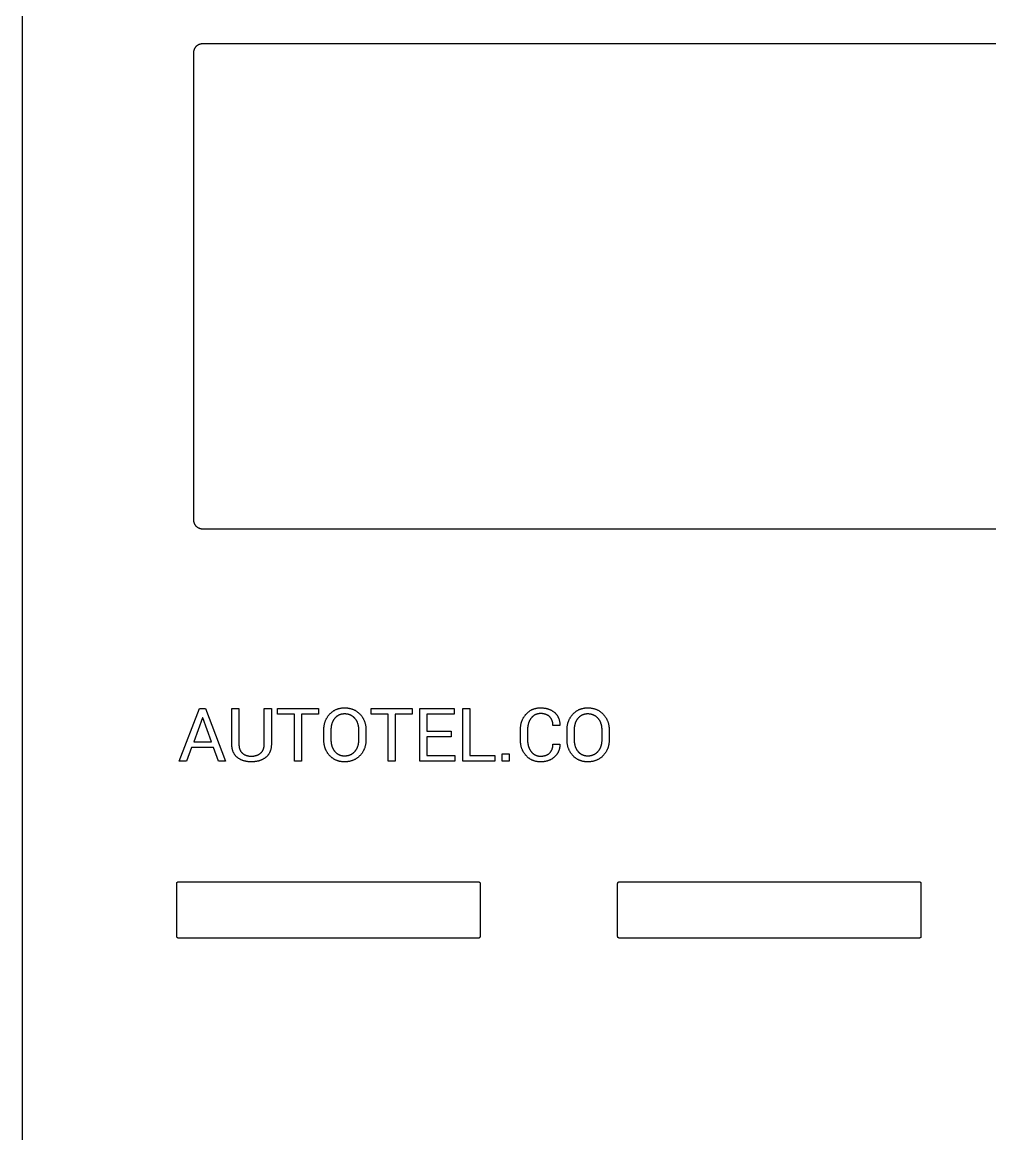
# Model space of a CAD drawing. Header units: millimetres. Extents: x -5 to 338, y -158 to 221.
# Drawn here: x -4.9 to 50, y 99.8 to 162.8 of the extents above; entities that cross this region are included whole.
import ezdxf

# ---------------------------------------------------------------- set-up
doc = ezdxf.new("R2010")
doc.units = ezdxf.units.MM
doc.header["$MEASUREMENT"] = 0
doc.layers.add('engrave', color=18, linetype='Continuous', true_color=0x000000)
doc.layers.add('plot', color=12, linetype='Continuous', true_color=0xb80000)

msp = doc.modelspace()

# ---------------------------------------------------------------- linework, layer by layer
at = {"layer": 'engrave'}
for points in [[(4.041, 120.941), (5.192, 123.92)], [(5.192, 123.92), (5.537, 123.92)], [(5.537, 123.92), (6.67, 120.941)], [(7.02, 121.901), (7.02, 123.92)], [(7.02, 123.92), (7.423, 123.92)], [(7.423, 123.92), (7.423, 121.907)], [(8.86, 121.907), (8.86, 123.92)], [(8.86, 123.92), (9.263, 123.92)], [(9.263, 123.92), (9.263, 121.901)], [(9.616, 123.596), (9.616, 123.92)], [(9.616, 123.92), (11.931, 123.92)], [(10.571, 123.596), (9.616, 123.596)], [(10.571, 120.941), (10.571, 123.596)], [(11.931, 123.596), (10.974, 123.596)], [(10.974, 123.596), (10.974, 120.941)], [(11.931, 123.92), (11.931, 123.596)], [(12.238, 122.694), (12.239, 122.728), (12.239, 122.762), (12.241, 122.795), (12.243, 122.828), (12.246, 122.86), (12.25, 122.892), (12.254, 122.924), (12.259, 122.955), (12.264, 122.986), (12.27, 123.017), (12.277, 123.047), (12.284, 123.077), (12.292, 123.106), (12.301, 123.136), (12.31, 123.165), (12.32, 123.193), (12.33, 123.221), (12.341, 123.249), (12.353, 123.276), (12.366, 123.303), (12.379, 123.33), (12.392, 123.357), (12.407, 123.383), (12.422, 123.408), (12.437, 123.433), (12.453, 123.458), (12.47, 123.483), (12.488, 123.507), (12.506, 123.531), (12.525, 123.555), (12.544, 123.578), (12.564, 123.601)], [(12.564, 123.601), (12.585, 123.623), (12.606, 123.644), (12.627, 123.665), (12.649, 123.686), (12.671, 123.705), (12.693, 123.724), (12.716, 123.742), (12.74, 123.759), (12.763, 123.776), (12.787, 123.792), (12.812, 123.807), (12.836, 123.821), (12.861, 123.835), (12.887, 123.848), (12.913, 123.861), (12.939, 123.872), (12.966, 123.883), (12.993, 123.893), (13.02, 123.903), (13.048, 123.912), (13.076, 123.92), (13.105, 123.927), (13.134, 123.934), (13.163, 123.94), (13.193, 123.945), (13.223, 123.95), (13.254, 123.954), (13.284, 123.957), (13.316, 123.96), (13.347, 123.961), (13.379, 123.962), (13.412, 123.963)], [(13.412, 123.617), (13.39, 123.617), (13.368, 123.616), (13.347, 123.615), (13.326, 123.613), (13.305, 123.611), (13.285, 123.608), (13.265, 123.605), (13.245, 123.601), (13.225, 123.597), (13.206, 123.592), (13.187, 123.587), (13.168, 123.581), (13.149, 123.575), (13.131, 123.568), (13.113, 123.561), (13.096, 123.553), (13.078, 123.544), (13.061, 123.536), (13.044, 123.526), (13.028, 123.516), (13.011, 123.506), (12.995, 123.495), (12.98, 123.484), (12.964, 123.472), (12.949, 123.46), (12.934, 123.447), (12.919, 123.433), (12.905, 123.419), (12.891, 123.405), (12.877, 123.39), (12.864, 123.375), (12.85, 123.359)], [(13.412, 123.963), (13.445, 123.962), (13.478, 123.961), (13.511, 123.96), (13.544, 123.957), (13.575, 123.954), (13.607, 123.95), (13.638, 123.946), (13.669, 123.94), (13.699, 123.934), (13.729, 123.928), (13.759, 123.92), (13.788, 123.912), (13.817, 123.903), (13.845, 123.894), (13.873, 123.883), (13.901, 123.873), (13.928, 123.861), (13.955, 123.849), (13.982, 123.835), (14.008, 123.822), (14.033, 123.807), (14.059, 123.792), (14.083, 123.776), (14.108, 123.76), (14.132, 123.742), (14.156, 123.724), (14.179, 123.706), (14.202, 123.686), (14.225, 123.666), (14.247, 123.645), (14.268, 123.624), (14.29, 123.602)], [(14.005, 123.359), (13.991, 123.375), (13.976, 123.39), (13.962, 123.405), (13.947, 123.419), (13.932, 123.433), (13.916, 123.447), (13.901, 123.46), (13.885, 123.472), (13.868, 123.484), (13.852, 123.495), (13.835, 123.506), (13.818, 123.516), (13.8, 123.526), (13.782, 123.536), (13.764, 123.544), (13.746, 123.553), (13.727, 123.561), (13.708, 123.568), (13.689, 123.575), (13.669, 123.581), (13.65, 123.587), (13.629, 123.592), (13.609, 123.597), (13.588, 123.601), (13.567, 123.605), (13.546, 123.608), (13.524, 123.611), (13.502, 123.613), (13.48, 123.615), (13.458, 123.616), (13.435, 123.617), (13.412, 123.617)], [(14.29, 123.602), (14.311, 123.579), (14.331, 123.556), (14.35, 123.532), (14.369, 123.508), (14.387, 123.484), (14.405, 123.46), (14.422, 123.435), (14.438, 123.41), (14.453, 123.384), (14.468, 123.358), (14.482, 123.332), (14.496, 123.305), (14.509, 123.278), (14.521, 123.25), (14.533, 123.222), (14.544, 123.194), (14.554, 123.166), (14.563, 123.137), (14.572, 123.108), (14.581, 123.078), (14.588, 123.048), (14.595, 123.018), (14.601, 122.987), (14.607, 122.956), (14.612, 122.925), (14.616, 122.893), (14.62, 122.861), (14.623, 122.828), (14.625, 122.795), (14.627, 122.762), (14.628, 122.728), (14.628, 122.694)], [(14.926, 123.596), (14.926, 123.92)], [(14.926, 123.92), (17.24, 123.92)], [(15.88, 123.596), (14.926, 123.596)], [(15.88, 120.941), (15.88, 123.596)], [(17.24, 123.596), (16.283, 123.596)], [(16.283, 123.596), (16.283, 120.941)], [(17.24, 123.92), (17.24, 123.596)], [(17.684, 120.941), (17.684, 123.92)], [(17.684, 123.92), (19.637, 123.92)], [(19.637, 123.596), (18.087, 123.596)], [(18.087, 123.596), (18.087, 122.646)], [(19.637, 123.92), (19.637, 123.596)], [(20.123, 120.941), (20.123, 123.92)], [(20.123, 123.92), (20.526, 123.92)], [(20.526, 123.92), (20.526, 121.265)], [(23.385, 122.694), (23.385, 122.729), (23.386, 122.763), (23.388, 122.796), (23.39, 122.829), (23.393, 122.862), (23.396, 122.894), (23.4, 122.926), (23.405, 122.958), (23.41, 122.989), (23.416, 123.02), (23.423, 123.05), (23.43, 123.08), (23.437, 123.11), (23.446, 123.139), (23.455, 123.168), (23.465, 123.197), (23.475, 123.225), (23.486, 123.253), (23.497, 123.281), (23.509, 123.308), (23.522, 123.334), (23.535, 123.361), (23.549, 123.387), (23.564, 123.412), (23.579, 123.438), (23.595, 123.462), (23.611, 123.487), (23.628, 123.511), (23.646, 123.535), (23.665, 123.558), (23.683, 123.581), (23.703, 123.604)], [(23.703, 123.604), (23.723, 123.626), (23.743, 123.647), (23.764, 123.668), (23.785, 123.688), (23.807, 123.707), (23.829, 123.726), (23.851, 123.744), (23.874, 123.761), (23.897, 123.777), (23.92, 123.793), (23.944, 123.808), (23.968, 123.823), (23.992, 123.836), (24.017, 123.849), (24.042, 123.862), (24.068, 123.873), (24.094, 123.884), (24.12, 123.894), (24.147, 123.904), (24.174, 123.912), (24.201, 123.92), (24.229, 123.928), (24.257, 123.934), (24.285, 123.94), (24.314, 123.946), (24.343, 123.95), (24.373, 123.954), (24.403, 123.957), (24.433, 123.96), (24.463, 123.961), (24.494, 123.962), (24.526, 123.963)], [(24.526, 123.639), (24.505, 123.639), (24.484, 123.638), (24.464, 123.637), (24.444, 123.635), (24.424, 123.632), (24.404, 123.63), (24.385, 123.626), (24.366, 123.622), (24.347, 123.618), (24.328, 123.613), (24.31, 123.607), (24.292, 123.601), (24.274, 123.594), (24.257, 123.587), (24.24, 123.58), (24.223, 123.571), (24.206, 123.563), (24.19, 123.554), (24.174, 123.544), (24.158, 123.533), (24.142, 123.523), (24.127, 123.511), (24.112, 123.499), (24.097, 123.487), (24.082, 123.474), (24.068, 123.461), (24.054, 123.447), (24.041, 123.432), (24.027, 123.417), (24.014, 123.401), (24.001, 123.385), (23.988, 123.369)], [(24.526, 123.963), (24.588, 123.962), (24.619, 123.96), (24.649, 123.959), (24.679, 123.956), (24.708, 123.953), (24.737, 123.95), (24.766, 123.946), (24.794, 123.941), (24.821, 123.936), (24.849, 123.931), (24.876, 123.925), (24.902, 123.918), (24.928, 123.911), (24.954, 123.903), (24.979, 123.895), (25.004, 123.886), (25.029, 123.877), (25.053, 123.867), (25.077, 123.856), (25.1, 123.846), (25.123, 123.834), (25.145, 123.822), (25.167, 123.81), (25.189, 123.797), (25.21, 123.783), (25.231, 123.769), (25.252, 123.754), (25.272, 123.739), (25.291, 123.723), (25.311, 123.707), (25.329, 123.691)], [(25.045, 123.457), (25.034, 123.468), (25.022, 123.479), (25.01, 123.49), (24.997, 123.5), (24.984, 123.51), (24.971, 123.519), (24.958, 123.528), (24.944, 123.537), (24.93, 123.545), (24.916, 123.553), (24.901, 123.561), (24.886, 123.568), (24.871, 123.575), (24.855, 123.582), (24.84, 123.588), (24.824, 123.594), (24.807, 123.599), (24.79, 123.604), (24.773, 123.609), (24.756, 123.613), (24.739, 123.618), (24.721, 123.621), (24.703, 123.625), (24.684, 123.628), (24.665, 123.63), (24.646, 123.633), (24.627, 123.635), (24.607, 123.636), (24.587, 123.637), (24.567, 123.638), (24.526, 123.639)], [(25.329, 123.691), (25.348, 123.673), (25.366, 123.656), (25.383, 123.638), (25.399, 123.62), (25.415, 123.601), (25.431, 123.582), (25.445, 123.563), (25.46, 123.544), (25.473, 123.524), (25.486, 123.504), (25.498, 123.483), (25.51, 123.462), (25.521, 123.441), (25.532, 123.419), (25.542, 123.398), (25.551, 123.375), (25.56, 123.353), (25.568, 123.33), (25.576, 123.307), (25.583, 123.283), (25.589, 123.259), (25.595, 123.235), (25.6, 123.21), (25.605, 123.186), (25.609, 123.16), (25.612, 123.135), (25.615, 123.109), (25.617, 123.083), (25.619, 123.056), (25.62, 123.029), (25.62, 123.002), (25.62, 122.974)], [(26.03, 122.694), (26.03, 122.728), (26.031, 122.762), (26.032, 122.795), (26.035, 122.828), (26.038, 122.86), (26.041, 122.892), (26.045, 122.924), (26.05, 122.955), (26.055, 122.986), (26.061, 123.017), (26.068, 123.047), (26.075, 123.077), (26.083, 123.106), (26.092, 123.136), (26.101, 123.165), (26.111, 123.193), (26.122, 123.221), (26.133, 123.249), (26.145, 123.276), (26.157, 123.303), (26.17, 123.33), (26.184, 123.357), (26.198, 123.383), (26.213, 123.408), (26.229, 123.433), (26.245, 123.458), (26.262, 123.483), (26.279, 123.507), (26.297, 123.531), (26.316, 123.555), (26.336, 123.578), (26.356, 123.601)], [(26.356, 123.601), (26.376, 123.623), (26.397, 123.644), (26.419, 123.665), (26.44, 123.686), (26.462, 123.705), (26.485, 123.724), (26.508, 123.742), (26.531, 123.759), (26.555, 123.776), (26.579, 123.792), (26.603, 123.807), (26.628, 123.821), (26.653, 123.835), (26.678, 123.848), (26.704, 123.861), (26.731, 123.872), (26.757, 123.883), (26.784, 123.893), (26.812, 123.903), (26.84, 123.912), (26.868, 123.92), (26.896, 123.927), (26.925, 123.934), (26.955, 123.94), (26.984, 123.945), (27.014, 123.95), (27.045, 123.954), (27.076, 123.957), (27.107, 123.96), (27.139, 123.961), (27.171, 123.962), (27.203, 123.963)], [(27.203, 123.617), (27.181, 123.617), (27.16, 123.616), (27.138, 123.615), (27.117, 123.613), (27.097, 123.611), (27.076, 123.608), (27.056, 123.605), (27.036, 123.601), (27.017, 123.597), (26.997, 123.592), (26.978, 123.587), (26.959, 123.581), (26.941, 123.575), (26.923, 123.568), (26.905, 123.561), (26.887, 123.553), (26.87, 123.544), (26.852, 123.536), (26.836, 123.526), (26.819, 123.516), (26.803, 123.506), (26.787, 123.495), (26.771, 123.484), (26.755, 123.472), (26.74, 123.46), (26.725, 123.447), (26.711, 123.433), (26.696, 123.419), (26.682, 123.405), (26.669, 123.39), (26.655, 123.375), (26.642, 123.359)], [(27.203, 123.963), (27.237, 123.962), (27.27, 123.961), (27.303, 123.96), (27.335, 123.957), (27.367, 123.954), (27.398, 123.95), (27.43, 123.946), (27.46, 123.94), (27.491, 123.934), (27.521, 123.928), (27.55, 123.92), (27.58, 123.912), (27.608, 123.903), (27.637, 123.894), (27.665, 123.883), (27.692, 123.873), (27.72, 123.861), (27.746, 123.849), (27.773, 123.835), (27.799, 123.822), (27.825, 123.807), (27.85, 123.792), (27.875, 123.776), (27.899, 123.76), (27.923, 123.742), (27.947, 123.724), (27.97, 123.706), (27.993, 123.686), (28.016, 123.666), (28.038, 123.645), (28.06, 123.624), (28.081, 123.602)], [(27.796, 123.359), (27.782, 123.375), (27.768, 123.39), (27.753, 123.405), (27.738, 123.419), (27.723, 123.433), (27.708, 123.447), (27.692, 123.46), (27.676, 123.472), (27.66, 123.484), (27.643, 123.495), (27.626, 123.506), (27.609, 123.516), (27.592, 123.526), (27.574, 123.536), (27.556, 123.544), (27.537, 123.553), (27.519, 123.561), (27.5, 123.568), (27.48, 123.575), (27.461, 123.581), (27.441, 123.587), (27.421, 123.592), (27.4, 123.597), (27.38, 123.601), (27.359, 123.605), (27.337, 123.608), (27.316, 123.611), (27.294, 123.613), (27.272, 123.615), (27.249, 123.616), (27.226, 123.617), (27.203, 123.617)], [(28.081, 123.602), (28.102, 123.579), (28.122, 123.556), (28.142, 123.532), (28.16, 123.508), (28.179, 123.484), (28.196, 123.46), (28.213, 123.435), (28.229, 123.41), (28.245, 123.384), (28.26, 123.358), (28.274, 123.332), (28.287, 123.305), (28.3, 123.278), (28.312, 123.25), (28.324, 123.222), (28.335, 123.194), (28.345, 123.166), (28.355, 123.137), (28.364, 123.108), (28.372, 123.078), (28.38, 123.048), (28.386, 123.018), (28.393, 122.987), (28.398, 122.956), (28.403, 122.925), (28.408, 122.893), (28.411, 122.861), (28.414, 122.828), (28.417, 122.795), (28.418, 122.762), (28.419, 122.728), (28.42, 122.694)], [(5.358, 123.402), (4.859, 122.042)], [(5.37, 123.402), (5.358, 123.402)], [(5.86, 122.042), (5.37, 123.402)], [(12.85, 123.359), (12.838, 123.343), (12.825, 123.326), (12.813, 123.309), (12.801, 123.292), (12.79, 123.274), (12.779, 123.257), (12.769, 123.239), (12.759, 123.22), (12.749, 123.202), (12.74, 123.183), (12.731, 123.164), (12.723, 123.144), (12.715, 123.125), (12.707, 123.105), (12.7, 123.084), (12.693, 123.064), (12.687, 123.043), (12.681, 123.022), (12.675, 123), (12.67, 122.979), (12.666, 122.957), (12.661, 122.934), (12.657, 122.912), (12.654, 122.889), (12.651, 122.866), (12.648, 122.843), (12.646, 122.819), (12.644, 122.795), (12.642, 122.746), (12.641, 122.696)], [(14.225, 122.696), (14.225, 122.721), (14.225, 122.746), (14.224, 122.771), (14.222, 122.795), (14.22, 122.819), (14.218, 122.843), (14.215, 122.866), (14.212, 122.889), (14.208, 122.912), (14.204, 122.934), (14.199, 122.957), (14.194, 122.979), (14.189, 123), (14.183, 123.022), (14.177, 123.043), (14.17, 123.064), (14.163, 123.084), (14.156, 123.105), (14.148, 123.125), (14.139, 123.144), (14.13, 123.164), (14.121, 123.183), (14.111, 123.202), (14.101, 123.22), (14.091, 123.239), (14.08, 123.257), (14.068, 123.274), (14.056, 123.292), (14.044, 123.309), (14.031, 123.326), (14.018, 123.343), (14.005, 123.359)], [(23.988, 123.369), (23.976, 123.352), (23.964, 123.334), (23.953, 123.317), (23.941, 123.299), (23.931, 123.281), (23.92, 123.263), (23.91, 123.244), (23.901, 123.225), (23.891, 123.206), (23.883, 123.187), (23.874, 123.167), (23.866, 123.148), (23.859, 123.127), (23.851, 123.107), (23.845, 123.087), (23.838, 123.066), (23.832, 123.045), (23.826, 123.023), (23.821, 123.002), (23.816, 122.98), (23.812, 122.958), (23.808, 122.935), (23.804, 122.913), (23.801, 122.89), (23.798, 122.867), (23.795, 122.843), (23.791, 122.796), (23.789, 122.747), (23.788, 122.698)], [(25.229, 122.962), (25.229, 122.982), (25.229, 123.001), (25.228, 123.02), (25.226, 123.038), (25.225, 123.057), (25.223, 123.075), (25.221, 123.093), (25.218, 123.111), (25.215, 123.128), (25.211, 123.145), (25.208, 123.162), (25.203, 123.179), (25.199, 123.195), (25.194, 123.211), (25.189, 123.227), (25.183, 123.242), (25.177, 123.258), (25.171, 123.273), (25.164, 123.288), (25.157, 123.302), (25.15, 123.317), (25.142, 123.331), (25.134, 123.344), (25.126, 123.358), (25.117, 123.371), (25.108, 123.384), (25.098, 123.397), (25.088, 123.41), (25.078, 123.422), (25.068, 123.434), (25.057, 123.446), (25.045, 123.457)], [(25.616, 122.962), (25.229, 122.962)], [(25.62, 122.974), (25.616, 122.962)], [(26.642, 123.359), (26.629, 123.343), (26.616, 123.326), (26.604, 123.309), (26.593, 123.292), (26.581, 123.274), (26.571, 123.257), (26.56, 123.239), (26.55, 123.22), (26.54, 123.202), (26.531, 123.183), (26.522, 123.164), (26.514, 123.144), (26.506, 123.125), (26.499, 123.105), (26.491, 123.084), (26.485, 123.064), (26.478, 123.043), (26.472, 123.022), (26.467, 123), (26.462, 122.979), (26.457, 122.957), (26.453, 122.934), (26.449, 122.912), (26.445, 122.889), (26.442, 122.866), (26.44, 122.843), (26.437, 122.819), (26.435, 122.795), (26.433, 122.746), (26.432, 122.696)], [(28.017, 122.696), (28.017, 122.721), (28.016, 122.746), (28.015, 122.771), (28.013, 122.795), (28.011, 122.819), (28.009, 122.843), (28.006, 122.866), (28.003, 122.889), (27.999, 122.912), (27.995, 122.934), (27.991, 122.957), (27.986, 122.979), (27.98, 123), (27.975, 123.022), (27.968, 123.043), (27.962, 123.064), (27.955, 123.084), (27.947, 123.105), (27.939, 123.125), (27.931, 123.144), (27.922, 123.164), (27.912, 123.183), (27.903, 123.202), (27.893, 123.22), (27.882, 123.239), (27.871, 123.257), (27.86, 123.274), (27.848, 123.292), (27.835, 123.309), (27.823, 123.326), (27.81, 123.343), (27.796, 123.359)], [(12.238, 122.164), (12.238, 122.694)], [(12.641, 122.696), (12.641, 122.169)], [(14.225, 122.169), (14.225, 122.696)], [(14.628, 122.694), (14.628, 122.164)], [(18.087, 122.646), (19.451, 122.646)], [(19.451, 122.323), (18.087, 122.323)], [(18.087, 122.323), (18.087, 121.265)], [(19.451, 122.646), (19.451, 122.323)], [(23.385, 122.164), (23.385, 122.694)], [(23.788, 122.698), (23.788, 122.167)], [(26.03, 122.164), (26.03, 122.694)], [(26.432, 122.696), (26.432, 122.169)], [(28.017, 122.169), (28.017, 122.696)], [(28.42, 122.694), (28.42, 122.164)], [(4.734, 121.718), (4.452, 120.941)], [(5.981, 121.718), (4.734, 121.718)], [(4.859, 122.042), (5.86, 122.042)], [(6.259, 120.941), (5.981, 121.718)], [(7.326, 121.157), (7.307, 121.173), (7.289, 121.19), (7.271, 121.207), (7.254, 121.225), (7.238, 121.243), (7.222, 121.262), (7.206, 121.281), (7.192, 121.3), (7.178, 121.32), (7.164, 121.341), (7.152, 121.362), (7.139, 121.383), (7.128, 121.405), (7.117, 121.427), (7.106, 121.449), (7.096, 121.472), (7.087, 121.496), (7.078, 121.52), (7.07, 121.544), (7.063, 121.569), (7.056, 121.594), (7.05, 121.62), (7.044, 121.646), (7.039, 121.672), (7.035, 121.699), (7.031, 121.727), (7.027, 121.755), (7.025, 121.783), (7.023, 121.812), (7.021, 121.841), (7.02, 121.871), (7.02, 121.901)], [(7.423, 121.907), (7.423, 121.886), (7.424, 121.866), (7.425, 121.845), (7.426, 121.825), (7.428, 121.806), (7.43, 121.787), (7.432, 121.768), (7.435, 121.749), (7.438, 121.731), (7.442, 121.713), (7.446, 121.695), (7.45, 121.677), (7.455, 121.66), (7.46, 121.644), (7.465, 121.627), (7.471, 121.611), (7.477, 121.595), (7.484, 121.58), (7.491, 121.565), (7.498, 121.55), (7.506, 121.535), (7.514, 121.521), (7.522, 121.507), (7.531, 121.493), (7.54, 121.48), (7.55, 121.467), (7.56, 121.455), (7.57, 121.442), (7.581, 121.43), (7.592, 121.419), (7.603, 121.407), (7.615, 121.396)], [(8.656, 121.396), (8.669, 121.407), (8.681, 121.419), (8.693, 121.43), (8.704, 121.442), (8.715, 121.455), (8.726, 121.467), (8.736, 121.48), (8.745, 121.493), (8.755, 121.507), (8.764, 121.521), (8.772, 121.535), (8.78, 121.55), (8.788, 121.565), (8.795, 121.58), (8.802, 121.595), (8.809, 121.611), (8.815, 121.627), (8.821, 121.644), (8.826, 121.66), (8.831, 121.677), (8.836, 121.695), (8.84, 121.713), (8.844, 121.731), (8.847, 121.749), (8.85, 121.768), (8.853, 121.787), (8.855, 121.806), (8.857, 121.825), (8.858, 121.845), (8.859, 121.866), (8.86, 121.886), (8.86, 121.907)], [(9.263, 121.901), (9.263, 121.87), (9.262, 121.841), (9.26, 121.811), (9.258, 121.782), (9.255, 121.754), (9.252, 121.726), (9.248, 121.699), (9.243, 121.672), (9.238, 121.645), (9.232, 121.619), (9.225, 121.593), (9.218, 121.568), (9.211, 121.543), (9.202, 121.518), (9.193, 121.494), (9.184, 121.471), (9.174, 121.448), (9.163, 121.425), (9.151, 121.403), (9.139, 121.381), (9.127, 121.36), (9.113, 121.339), (9.1, 121.319), (9.085, 121.299), (9.07, 121.28), (9.054, 121.261), (9.038, 121.242), (9.021, 121.224), (9.003, 121.206), (8.985, 121.189), (8.966, 121.172), (8.947, 121.156)], [(12.564, 121.258), (12.544, 121.281), (12.525, 121.304), (12.506, 121.327), (12.488, 121.351), (12.47, 121.375), (12.453, 121.4), (12.437, 121.424), (12.422, 121.45), (12.407, 121.475), (12.392, 121.501), (12.379, 121.528), (12.366, 121.554), (12.353, 121.581), (12.341, 121.609), (12.33, 121.636), (12.32, 121.665), (12.31, 121.693), (12.301, 121.722), (12.292, 121.751), (12.284, 121.781), (12.277, 121.811), (12.27, 121.841), (12.264, 121.872), (12.259, 121.903), (12.254, 121.934), (12.25, 121.966), (12.246, 121.998), (12.243, 122.031), (12.241, 122.064), (12.239, 122.097), (12.239, 122.13), (12.238, 122.164)], [(12.641, 122.169), (12.642, 122.118), (12.644, 122.069), (12.646, 122.045), (12.648, 122.021), (12.651, 121.997), (12.654, 121.974), (12.657, 121.951), (12.661, 121.928), (12.666, 121.906), (12.67, 121.884), (12.675, 121.862), (12.681, 121.84), (12.687, 121.819), (12.693, 121.798), (12.7, 121.777), (12.707, 121.757), (12.715, 121.737), (12.723, 121.717), (12.731, 121.698), (12.74, 121.678), (12.749, 121.659), (12.759, 121.641), (12.769, 121.622), (12.779, 121.604), (12.79, 121.587), (12.801, 121.569), (12.813, 121.552), (12.825, 121.535), (12.838, 121.518), (12.85, 121.502)], [(14.006, 121.501), (14.019, 121.517), (14.032, 121.534), (14.045, 121.551), (14.057, 121.568), (14.069, 121.585), (14.08, 121.603), (14.091, 121.621), (14.102, 121.639), (14.112, 121.658), (14.122, 121.677), (14.131, 121.696), (14.14, 121.716), (14.148, 121.736), (14.156, 121.756), (14.163, 121.776), (14.171, 121.797), (14.177, 121.818), (14.183, 121.839), (14.189, 121.861), (14.195, 121.883), (14.2, 121.905), (14.204, 121.927), (14.208, 121.95), (14.212, 121.973), (14.215, 121.997), (14.218, 122.02), (14.22, 122.044), (14.222, 122.069), (14.224, 122.093), (14.225, 122.118), (14.225, 122.169)], [(14.628, 122.164), (14.628, 122.13), (14.627, 122.097), (14.625, 122.064), (14.623, 122.031), (14.62, 121.998), (14.616, 121.966), (14.612, 121.934), (14.607, 121.903), (14.601, 121.872), (14.595, 121.841), (14.588, 121.811), (14.581, 121.781), (14.572, 121.751), (14.563, 121.722), (14.554, 121.693), (14.544, 121.665), (14.533, 121.636), (14.521, 121.609), (14.509, 121.581), (14.496, 121.554), (14.482, 121.528), (14.468, 121.501), (14.453, 121.475), (14.438, 121.45), (14.422, 121.424), (14.405, 121.4), (14.387, 121.375), (14.369, 121.351), (14.35, 121.327), (14.331, 121.304), (14.311, 121.281), (14.29, 121.258)], [(23.703, 121.256), (23.683, 121.279), (23.665, 121.302), (23.646, 121.325), (23.628, 121.349), (23.611, 121.373), (23.595, 121.397), (23.579, 121.422), (23.564, 121.447), (23.549, 121.473), (23.535, 121.499), (23.522, 121.525), (23.509, 121.552), (23.497, 121.579), (23.486, 121.606), (23.475, 121.634), (23.465, 121.662), (23.455, 121.691), (23.446, 121.72), (23.437, 121.749), (23.43, 121.779), (23.423, 121.809), (23.416, 121.839), (23.41, 121.87), (23.405, 121.901), (23.4, 121.933), (23.396, 121.965), (23.393, 121.997), (23.39, 122.03), (23.388, 122.063), (23.386, 122.096), (23.385, 122.13), (23.385, 122.164)], [(23.788, 122.167), (23.789, 122.117), (23.791, 122.068), (23.795, 122.02), (23.798, 121.997), (23.801, 121.973), (23.804, 121.95), (23.808, 121.927), (23.812, 121.905), (23.816, 121.883), (23.821, 121.861), (23.826, 121.839), (23.832, 121.817), (23.838, 121.796), (23.845, 121.775), (23.851, 121.755), (23.859, 121.734), (23.866, 121.714), (23.874, 121.694), (23.883, 121.674), (23.891, 121.655), (23.901, 121.636), (23.91, 121.617), (23.92, 121.598), (23.931, 121.58), (23.941, 121.562), (23.953, 121.544), (23.964, 121.527), (23.976, 121.509), (23.988, 121.492)], [(25.045, 121.403), (25.057, 121.414), (25.068, 121.426), (25.078, 121.438), (25.088, 121.45), (25.098, 121.463), (25.108, 121.475), (25.117, 121.489), (25.126, 121.502), (25.134, 121.515), (25.142, 121.529), (25.15, 121.543), (25.157, 121.558), (25.164, 121.573), (25.171, 121.587), (25.177, 121.603), (25.183, 121.618), (25.189, 121.634), (25.194, 121.65), (25.199, 121.666), (25.203, 121.683), (25.208, 121.7), (25.211, 121.717), (25.215, 121.734), (25.218, 121.752), (25.221, 121.77), (25.223, 121.788), (25.225, 121.806), (25.226, 121.825), (25.228, 121.844), (25.229, 121.863), (25.229, 121.883), (25.229, 121.903)], [(25.229, 121.903), (25.616, 121.903)], [(25.62, 121.891), (25.62, 121.864), (25.62, 121.839), (25.619, 121.813), (25.617, 121.788), (25.615, 121.763), (25.612, 121.738), (25.608, 121.713), (25.604, 121.689), (25.6, 121.665), (25.595, 121.641), (25.589, 121.618), (25.582, 121.595), (25.575, 121.572), (25.567, 121.549), (25.559, 121.527), (25.55, 121.504), (25.541, 121.483), (25.531, 121.461), (25.52, 121.439), (25.509, 121.418), (25.497, 121.397), (25.484, 121.377), (25.471, 121.356), (25.457, 121.336), (25.443, 121.316), (25.428, 121.297), (25.412, 121.278), (25.396, 121.258), (25.379, 121.24), (25.362, 121.221), (25.344, 121.203), (25.325, 121.185)], [(25.616, 121.903), (25.62, 121.891)], [(26.356, 121.258), (26.336, 121.281), (26.316, 121.304), (26.297, 121.327), (26.279, 121.351), (26.262, 121.375), (26.245, 121.4), (26.229, 121.424), (26.213, 121.45), (26.198, 121.475), (26.184, 121.501), (26.17, 121.528), (26.157, 121.554), (26.145, 121.581), (26.133, 121.609), (26.122, 121.636), (26.111, 121.665), (26.101, 121.693), (26.092, 121.722), (26.083, 121.751), (26.075, 121.781), (26.068, 121.811), (26.061, 121.841), (26.055, 121.872), (26.05, 121.903), (26.045, 121.934), (26.041, 121.966), (26.038, 121.998), (26.035, 122.031), (26.032, 122.064), (26.031, 122.097), (26.03, 122.13), (26.03, 122.164)], [(26.432, 122.169), (26.433, 122.118), (26.435, 122.069), (26.437, 122.045), (26.44, 122.021), (26.442, 121.997), (26.445, 121.974), (26.449, 121.951), (26.453, 121.928), (26.457, 121.906), (26.462, 121.884), (26.467, 121.862), (26.472, 121.84), (26.478, 121.819), (26.485, 121.798), (26.491, 121.777), (26.499, 121.757), (26.506, 121.737), (26.514, 121.717), (26.522, 121.698), (26.531, 121.678), (26.54, 121.659), (26.55, 121.641), (26.56, 121.622), (26.571, 121.604), (26.581, 121.587), (26.593, 121.569), (26.604, 121.552), (26.616, 121.535), (26.629, 121.518), (26.642, 121.502)], [(27.797, 121.501), (27.811, 121.517), (27.824, 121.534), (27.836, 121.551), (27.849, 121.568), (27.86, 121.585), (27.872, 121.603), (27.883, 121.621), (27.893, 121.639), (27.903, 121.658), (27.913, 121.677), (27.922, 121.696), (27.931, 121.716), (27.939, 121.736), (27.947, 121.756), (27.955, 121.776), (27.962, 121.797), (27.969, 121.818), (27.975, 121.839), (27.981, 121.861), (27.986, 121.883), (27.991, 121.905), (27.995, 121.927), (27.999, 121.95), (28.003, 121.973), (28.006, 121.997), (28.009, 122.02), (28.011, 122.044), (28.013, 122.069), (28.015, 122.093), (28.016, 122.118), (28.017, 122.169)], [(28.42, 122.164), (28.419, 122.13), (28.418, 122.097), (28.417, 122.064), (28.414, 122.031), (28.411, 121.998), (28.408, 121.966), (28.403, 121.934), (28.398, 121.903), (28.393, 121.872), (28.386, 121.841), (28.38, 121.811), (28.372, 121.781), (28.364, 121.751), (28.355, 121.722), (28.345, 121.693), (28.335, 121.665), (28.324, 121.636), (28.312, 121.609), (28.3, 121.581), (28.287, 121.554), (28.274, 121.528), (28.26, 121.501), (28.245, 121.475), (28.229, 121.45), (28.213, 121.424), (28.196, 121.4), (28.179, 121.375), (28.16, 121.351), (28.142, 121.327), (28.122, 121.304), (28.102, 121.281), (28.081, 121.258)], [(8.122, 120.898), (8.061, 120.899), (8.032, 120.9), (8.002, 120.902), (7.973, 120.904), (7.944, 120.907), (7.916, 120.91), (7.888, 120.914), (7.861, 120.919), (7.833, 120.923), (7.806, 120.929), (7.78, 120.934), (7.754, 120.941), (7.728, 120.948), (7.703, 120.955), (7.678, 120.963), (7.653, 120.971), (7.628, 120.98), (7.605, 120.989), (7.581, 120.999), (7.558, 121.01), (7.535, 121.02), (7.512, 121.032), (7.49, 121.044), (7.468, 121.056), (7.447, 121.069), (7.426, 121.082), (7.405, 121.096), (7.385, 121.111), (7.365, 121.126), (7.345, 121.141), (7.326, 121.157)], [(7.615, 121.396), (7.627, 121.385), (7.639, 121.375), (7.652, 121.365), (7.665, 121.355), (7.678, 121.346), (7.691, 121.337), (7.705, 121.328), (7.719, 121.32), (7.733, 121.312), (7.747, 121.304), (7.762, 121.297), (7.776, 121.29), (7.791, 121.283), (7.807, 121.277), (7.822, 121.271), (7.838, 121.265), (7.854, 121.26), (7.87, 121.255), (7.886, 121.251), (7.903, 121.246), (7.92, 121.242), (7.937, 121.239), (7.955, 121.236), (7.972, 121.233), (7.99, 121.23), (8.008, 121.228), (8.027, 121.226), (8.045, 121.225), (8.064, 121.223), (8.083, 121.222), (8.102, 121.222), (8.122, 121.222)], [(8.122, 121.222), (8.163, 121.222), (8.183, 121.223), (8.203, 121.225), (8.222, 121.226), (8.242, 121.228), (8.261, 121.23), (8.28, 121.233), (8.298, 121.236), (8.316, 121.239), (8.335, 121.242), (8.352, 121.246), (8.37, 121.251), (8.387, 121.255), (8.404, 121.26), (8.421, 121.265), (8.438, 121.271), (8.454, 121.277), (8.47, 121.283), (8.486, 121.29), (8.502, 121.297), (8.517, 121.304), (8.532, 121.312), (8.547, 121.32), (8.561, 121.328), (8.576, 121.337), (8.59, 121.346), (8.604, 121.355), (8.617, 121.365), (8.631, 121.375), (8.644, 121.385), (8.656, 121.396)], [(8.947, 121.156), (8.927, 121.14), (8.907, 121.125), (8.886, 121.11), (8.865, 121.095), (8.843, 121.082), (8.822, 121.068), (8.799, 121.055), (8.777, 121.043), (8.754, 121.031), (8.731, 121.02), (8.707, 121.009), (8.683, 120.999), (8.658, 120.989), (8.633, 120.98), (8.608, 120.971), (8.583, 120.963), (8.557, 120.955), (8.53, 120.947), (8.504, 120.941), (8.476, 120.934), (8.449, 120.929), (8.421, 120.923), (8.393, 120.918), (8.364, 120.914), (8.335, 120.91), (8.306, 120.907), (8.276, 120.904), (8.246, 120.902), (8.185, 120.899), (8.122, 120.898)], [(13.412, 120.898), (13.379, 120.898), (13.347, 120.899), (13.316, 120.901), (13.284, 120.904), (13.254, 120.907), (13.223, 120.911), (13.193, 120.915), (13.163, 120.921), (13.134, 120.927), (13.105, 120.933), (13.076, 120.941), (13.048, 120.949), (13.02, 120.957), (12.993, 120.967), (12.966, 120.977), (12.939, 120.988), (12.913, 121), (12.887, 121.012), (12.861, 121.025), (12.836, 121.039), (12.812, 121.053), (12.787, 121.068), (12.763, 121.084), (12.74, 121.101), (12.716, 121.118), (12.693, 121.136), (12.671, 121.154), (12.649, 121.174), (12.627, 121.194), (12.606, 121.214), (12.585, 121.236), (12.564, 121.258)], [(12.85, 121.502), (12.864, 121.486), (12.877, 121.471), (12.891, 121.456), (12.905, 121.441), (12.919, 121.428), (12.934, 121.414), (12.949, 121.401), (12.964, 121.389), (12.98, 121.377), (12.995, 121.366), (13.011, 121.355), (13.028, 121.344), (13.044, 121.335), (13.061, 121.325), (13.078, 121.316), (13.096, 121.308), (13.113, 121.3), (13.131, 121.293), (13.149, 121.286), (13.168, 121.28), (13.187, 121.274), (13.206, 121.269), (13.225, 121.264), (13.245, 121.26), (13.265, 121.256), (13.285, 121.252), (13.305, 121.25), (13.326, 121.247), (13.347, 121.246), (13.368, 121.244), (13.39, 121.244), (13.412, 121.243)], [(13.412, 121.243), (13.435, 121.244), (13.458, 121.244), (13.481, 121.246), (13.503, 121.247), (13.525, 121.25), (13.547, 121.252), (13.568, 121.256), (13.589, 121.259), (13.61, 121.264), (13.63, 121.269), (13.651, 121.274), (13.671, 121.28), (13.69, 121.286), (13.709, 121.293), (13.729, 121.3), (13.747, 121.308), (13.766, 121.316), (13.784, 121.325), (13.802, 121.334), (13.819, 121.344), (13.836, 121.354), (13.853, 121.365), (13.87, 121.376), (13.886, 121.388), (13.902, 121.401), (13.918, 121.413), (13.933, 121.427), (13.948, 121.441), (13.963, 121.455), (13.978, 121.47), (13.992, 121.485), (14.006, 121.501)], [(14.29, 121.258), (14.268, 121.236), (14.247, 121.214), (14.225, 121.194), (14.202, 121.174), (14.179, 121.154), (14.156, 121.136), (14.132, 121.118), (14.108, 121.101), (14.083, 121.084), (14.059, 121.068), (14.033, 121.053), (14.008, 121.039), (13.982, 121.025), (13.955, 121.012), (13.928, 121), (13.901, 120.988), (13.873, 120.977), (13.845, 120.967), (13.817, 120.957), (13.788, 120.949), (13.759, 120.941), (13.729, 120.933), (13.699, 120.927), (13.669, 120.921), (13.638, 120.915), (13.607, 120.911), (13.575, 120.907), (13.544, 120.904), (13.511, 120.901), (13.478, 120.899), (13.445, 120.898), (13.412, 120.898)], [(18.087, 121.265), (19.66, 121.265)], [(19.66, 121.265), (19.66, 120.941)], [(20.526, 121.265), (21.935, 121.265)], [(21.935, 121.265), (21.935, 120.941)], [(22.351, 120.941), (22.351, 121.351)], [(22.351, 121.351), (22.753, 121.351)], [(22.753, 121.351), (22.753, 120.941)], [(24.526, 120.898), (24.494, 120.898), (24.463, 120.899), (24.433, 120.901), (24.403, 120.904), (24.373, 120.907), (24.343, 120.911), (24.314, 120.915), (24.285, 120.92), (24.257, 120.926), (24.229, 120.933), (24.201, 120.94), (24.174, 120.948), (24.147, 120.957), (24.12, 120.967), (24.094, 120.977), (24.068, 120.988), (24.042, 120.999), (24.017, 121.011), (23.992, 121.024), (23.968, 121.038), (23.944, 121.052), (23.92, 121.067), (23.897, 121.083), (23.874, 121.099), (23.851, 121.117), (23.829, 121.134), (23.807, 121.153), (23.785, 121.172), (23.764, 121.192), (23.743, 121.213), (23.723, 121.234), (23.703, 121.256)], [(23.988, 121.492), (24.001, 121.476), (24.014, 121.46), (24.027, 121.444), (24.041, 121.429), (24.054, 121.414), (24.068, 121.4), (24.082, 121.387), (24.097, 121.374), (24.112, 121.362), (24.127, 121.35), (24.142, 121.338), (24.158, 121.327), (24.174, 121.317), (24.19, 121.307), (24.206, 121.298), (24.223, 121.289), (24.24, 121.281), (24.257, 121.274), (24.274, 121.266), (24.292, 121.26), (24.31, 121.254), (24.328, 121.248), (24.347, 121.243), (24.366, 121.239), (24.385, 121.235), (24.404, 121.231), (24.424, 121.228), (24.444, 121.226), (24.464, 121.224), (24.484, 121.223), (24.505, 121.222), (24.526, 121.222)], [(24.526, 121.222), (24.567, 121.223), (24.587, 121.223), (24.607, 121.225), (24.627, 121.226), (24.646, 121.228), (24.665, 121.23), (24.684, 121.233), (24.703, 121.236), (24.721, 121.239), (24.739, 121.243), (24.756, 121.247), (24.773, 121.252), (24.79, 121.256), (24.807, 121.262), (24.824, 121.267), (24.84, 121.273), (24.855, 121.279), (24.871, 121.286), (24.886, 121.292), (24.901, 121.3), (24.916, 121.307), (24.93, 121.315), (24.944, 121.324), (24.958, 121.332), (24.971, 121.341), (24.984, 121.351), (24.997, 121.36), (25.01, 121.37), (25.022, 121.381), (25.034, 121.392), (25.045, 121.403)], [(25.325, 121.185), (25.306, 121.167), (25.287, 121.15), (25.267, 121.133), (25.247, 121.118), (25.226, 121.102), (25.205, 121.087), (25.184, 121.073), (25.162, 121.059), (25.14, 121.046), (25.117, 121.034), (25.094, 121.022), (25.071, 121.01), (25.047, 120.999), (25.023, 120.989), (24.999, 120.979), (24.974, 120.97), (24.949, 120.961), (24.923, 120.953), (24.897, 120.945), (24.871, 120.938), (24.844, 120.932), (24.817, 120.926), (24.79, 120.921), (24.762, 120.916), (24.734, 120.912), (24.705, 120.908), (24.676, 120.905), (24.647, 120.903), (24.617, 120.901), (24.587, 120.899), (24.557, 120.898), (24.526, 120.898)], [(27.203, 120.898), (27.171, 120.898), (27.139, 120.899), (27.107, 120.901), (27.076, 120.904), (27.045, 120.907), (27.014, 120.911), (26.984, 120.915), (26.955, 120.921), (26.925, 120.927), (26.896, 120.933), (26.868, 120.941), (26.84, 120.949), (26.812, 120.957), (26.784, 120.967), (26.757, 120.977), (26.731, 120.988), (26.704, 121), (26.678, 121.012), (26.653, 121.025), (26.628, 121.039), (26.603, 121.053), (26.579, 121.068), (26.555, 121.084), (26.531, 121.101), (26.508, 121.118), (26.485, 121.136), (26.462, 121.154), (26.44, 121.174), (26.419, 121.194), (26.397, 121.214), (26.376, 121.236), (26.356, 121.258)], [(26.642, 121.502), (26.655, 121.486), (26.669, 121.471), (26.682, 121.456), (26.696, 121.441), (26.711, 121.428), (26.725, 121.414), (26.74, 121.401), (26.755, 121.389), (26.771, 121.377), (26.787, 121.366), (26.803, 121.355), (26.819, 121.344), (26.836, 121.335), (26.852, 121.325), (26.87, 121.316), (26.887, 121.308), (26.905, 121.3), (26.923, 121.293), (26.941, 121.286), (26.959, 121.28), (26.978, 121.274), (26.997, 121.269), (27.017, 121.264), (27.036, 121.26), (27.056, 121.256), (27.076, 121.252), (27.097, 121.25), (27.117, 121.247), (27.138, 121.246), (27.16, 121.244), (27.181, 121.244), (27.203, 121.243)], [(27.203, 121.243), (27.226, 121.244), (27.249, 121.244), (27.272, 121.246), (27.294, 121.247), (27.316, 121.25), (27.338, 121.252), (27.359, 121.256), (27.38, 121.259), (27.401, 121.264), (27.422, 121.269), (27.442, 121.274), (27.462, 121.28), (27.482, 121.286), (27.501, 121.293), (27.52, 121.3), (27.539, 121.308), (27.557, 121.316), (27.575, 121.325), (27.593, 121.334), (27.61, 121.344), (27.628, 121.354), (27.645, 121.365), (27.661, 121.376), (27.677, 121.388), (27.693, 121.401), (27.709, 121.413), (27.725, 121.427), (27.74, 121.441), (27.754, 121.455), (27.769, 121.47), (27.783, 121.485), (27.797, 121.501)], [(28.081, 121.258), (28.06, 121.236), (28.038, 121.214), (28.016, 121.194), (27.993, 121.174), (27.97, 121.154), (27.947, 121.136), (27.923, 121.118), (27.899, 121.101), (27.875, 121.084), (27.85, 121.068), (27.825, 121.053), (27.799, 121.039), (27.773, 121.025), (27.746, 121.012), (27.72, 121), (27.692, 120.988), (27.665, 120.977), (27.637, 120.967), (27.608, 120.957), (27.58, 120.949), (27.55, 120.941), (27.521, 120.933), (27.491, 120.927), (27.46, 120.921), (27.43, 120.915), (27.398, 120.911), (27.367, 120.907), (27.335, 120.904), (27.303, 120.901), (27.27, 120.899), (27.237, 120.898), (27.203, 120.898)], [(4.452, 120.941), (4.041, 120.941)], [(6.67, 120.941), (6.259, 120.941)], [(10.974, 120.941), (10.571, 120.941)], [(16.283, 120.941), (15.88, 120.941)], [(19.66, 120.941), (17.684, 120.941)], [(21.935, 120.941), (20.123, 120.941)], [(22.753, 120.941), (22.351, 120.941)]]:
    msp.add_lwpolyline(points, dxfattribs=at)
at = {"layer": 'plot'}
for points in [[(-4.864, 168.5), (-4.864, -2)], [(5.37, 134.1), (5.359, 134.1), (5.348, 134.1), (5.336, 134.101), (5.325, 134.102), (5.314, 134.103), (5.302, 134.105), (5.291, 134.106), (5.279, 134.108), (5.267, 134.111), (5.256, 134.113), (5.244, 134.116), (5.232, 134.119), (5.221, 134.123), (5.209, 134.127), (5.198, 134.131), (5.186, 134.135), (5.174, 134.14), (5.163, 134.145), (5.152, 134.15), (5.14, 134.156), (5.129, 134.162), (5.118, 134.168), (5.107, 134.175), (5.096, 134.182), (5.086, 134.189), (5.075, 134.196), (5.065, 134.204), (5.055, 134.212), (5.045, 134.22), (5.035, 134.229), (5.026, 134.237), (5.016, 134.246), (5.007, 134.256), (4.999, 134.265), (4.99, 134.275), (4.982, 134.285), (4.974, 134.295), (4.966, 134.305), (4.959, 134.316), (4.952, 134.326), (4.945, 134.337), (4.938, 134.348), (4.932, 134.359), (4.926, 134.37), (4.92, 134.382), (4.915, 134.393), (4.91, 134.404), (4.905, 134.416), (4.901, 134.428), (4.897, 134.439), (4.893, 134.451), (4.889, 134.462), (4.886, 134.474), (4.883, 134.486), (4.881, 134.497), (4.878, 134.509), (4.876, 134.521), (4.875, 134.532), (4.873, 134.544), (4.872, 134.555), (4.871, 134.566), (4.87, 134.578), (4.87, 134.589), (4.87, 134.6), (4.87, 161.139), (4.87, 161.151), (4.87, 161.162), (4.871, 161.173), (4.872, 161.184), (4.873, 161.196), (4.875, 161.207), (4.876, 161.219), (4.878, 161.23), (4.881, 161.242), (4.883, 161.254), (4.886, 161.265), (4.889, 161.277), (4.893, 161.289), (4.897, 161.3), (4.901, 161.312), (4.905, 161.323), (4.91, 161.335), (4.915, 161.346), (4.92, 161.358), (4.926, 161.369), (4.932, 161.38), (4.938, 161.391), (4.945, 161.402), (4.952, 161.413), (4.959, 161.424), (4.966, 161.434), (4.974, 161.444), (4.982, 161.455), (4.99, 161.464), (4.999, 161.474), (5.007, 161.484), (5.016, 161.493), (5.026, 161.502), (5.035, 161.511), (5.045, 161.519), (5.055, 161.528), (5.065, 161.536), (5.075, 161.543), (5.086, 161.551), (5.096, 161.558), (5.107, 161.565), (5.118, 161.571), (5.129, 161.578), (5.14, 161.584), (5.152, 161.589), (5.163, 161.595), (5.174, 161.6), (5.186, 161.604), (5.198, 161.609), (5.209, 161.613), (5.221, 161.617), (5.232, 161.62), (5.244, 161.623), (5.256, 161.626), (5.267, 161.629), (5.279, 161.631), (5.291, 161.633), (5.302, 161.635), (5.314, 161.636), (5.325, 161.637), (5.336, 161.638), (5.348, 161.639), (5.359, 161.639), (5.37, 161.639), (76.777, 161.639)], [(76.777, 134.1), (5.37, 134.1)], [(4, 110.9), (3.998, 110.9), (3.996, 110.9), (3.993, 110.9), (3.991, 110.9), (3.989, 110.901), (3.986, 110.901), (3.984, 110.901), (3.982, 110.902), (3.979, 110.902), (3.977, 110.903), (3.975, 110.903), (3.972, 110.904), (3.97, 110.905), (3.968, 110.905), (3.966, 110.906), (3.963, 110.907), (3.961, 110.908), (3.959, 110.909), (3.956, 110.91), (3.954, 110.911), (3.952, 110.912), (3.95, 110.914), (3.947, 110.915), (3.945, 110.916), (3.943, 110.918), (3.941, 110.919), (3.939, 110.921), (3.937, 110.922), (3.935, 110.924), (3.933, 110.926), (3.931, 110.927), (3.929, 110.929), (3.927, 110.931), (3.926, 110.933), (3.924, 110.935), (3.922, 110.937), (3.921, 110.939), (3.919, 110.941), (3.918, 110.943), (3.916, 110.945), (3.915, 110.947), (3.914, 110.95), (3.912, 110.952), (3.911, 110.954), (3.91, 110.956), (3.909, 110.959), (3.908, 110.961), (3.907, 110.963), (3.906, 110.966), (3.905, 110.968), (3.905, 110.97), (3.904, 110.972), (3.903, 110.975), (3.903, 110.977), (3.902, 110.979), (3.902, 110.982), (3.901, 110.984), (3.901, 110.986), (3.901, 110.989), (3.9, 110.991), (3.9, 110.993), (3.9, 110.996), (3.9, 110.998), (3.9, 111), (3.9, 114), (3.9, 114.002), (3.9, 114.004), (3.9, 114.007), (3.9, 114.009), (3.901, 114.011), (3.901, 114.014), (3.901, 114.016), (3.902, 114.018), (3.902, 114.021), (3.903, 114.023), (3.903, 114.025), (3.904, 114.028), (3.905, 114.03), (3.905, 114.032), (3.906, 114.034), (3.907, 114.037), (3.908, 114.039), (3.909, 114.041), (3.91, 114.044), (3.911, 114.046), (3.912, 114.048), (3.914, 114.05), (3.915, 114.053), (3.916, 114.055), (3.918, 114.057), (3.919, 114.059), (3.921, 114.061), (3.922, 114.063), (3.924, 114.065), (3.926, 114.067), (3.927, 114.069), (3.929, 114.071), (3.931, 114.073), (3.933, 114.074), (3.935, 114.076), (3.937, 114.078), (3.939, 114.079), (3.941, 114.081), (3.943, 114.082), (3.945, 114.084), (3.947, 114.085), (3.95, 114.086), (3.952, 114.088), (3.954, 114.089), (3.956, 114.09), (3.959, 114.091), (3.961, 114.092), (3.963, 114.093), (3.966, 114.094), (3.968, 114.095), (3.97, 114.095), (3.972, 114.096), (3.975, 114.097), (3.977, 114.097), (3.979, 114.098), (3.982, 114.098), (3.984, 114.099), (3.986, 114.099), (3.989, 114.099), (3.991, 114.1), (3.993, 114.1), (3.996, 114.1), (3.998, 114.1), (4, 114.1), (21, 114.1), (21.002, 114.1), (21.004, 114.1), (21.007, 114.1), (21.009, 114.1), (21.011, 114.099), (21.014, 114.099), (21.016, 114.099), (21.018, 114.098), (21.021, 114.098), (21.023, 114.097), (21.025, 114.097), (21.028, 114.096), (21.03, 114.095), (21.032, 114.095), (21.034, 114.094), (21.037, 114.093), (21.039, 114.092), (21.041, 114.091), (21.044, 114.09), (21.046, 114.089), (21.048, 114.088), (21.05, 114.086), (21.053, 114.085), (21.055, 114.084), (21.057, 114.082), (21.059, 114.081), (21.061, 114.079), (21.063, 114.078), (21.065, 114.076), (21.067, 114.074), (21.069, 114.073), (21.071, 114.071), (21.073, 114.069), (21.074, 114.067), (21.076, 114.065), (21.078, 114.063), (21.079, 114.061), (21.081, 114.059), (21.082, 114.057), (21.084, 114.055), (21.085, 114.053), (21.086, 114.05), (21.088, 114.048), (21.089, 114.046), (21.09, 114.044), (21.091, 114.041), (21.092, 114.039), (21.093, 114.037), (21.094, 114.034), (21.095, 114.032), (21.095, 114.03), (21.096, 114.028), (21.097, 114.025), (21.097, 114.023), (21.098, 114.021), (21.098, 114.018), (21.099, 114.016), (21.099, 114.014), (21.099, 114.011), (21.1, 114.009), (21.1, 114.007), (21.1, 114.004), (21.1, 114.002), (21.1, 114), (21.1, 111), (21.1, 110.998), (21.1, 110.996), (21.1, 110.993), (21.1, 110.991), (21.099, 110.989), (21.099, 110.986), (21.099, 110.984), (21.098, 110.982), (21.098, 110.979), (21.097, 110.977), (21.097, 110.975), (21.096, 110.972), (21.095, 110.97), (21.095, 110.968), (21.094, 110.966), (21.093, 110.963), (21.092, 110.961), (21.091, 110.959), (21.09, 110.956), (21.089, 110.954), (21.088, 110.952), (21.086, 110.95), (21.085, 110.947), (21.084, 110.945), (21.082, 110.943), (21.081, 110.941), (21.079, 110.939), (21.078, 110.937), (21.076, 110.935), (21.074, 110.933), (21.073, 110.931), (21.071, 110.929), (21.069, 110.927), (21.067, 110.926), (21.065, 110.924), (21.063, 110.922), (21.061, 110.921), (21.059, 110.919), (21.057, 110.918), (21.055, 110.916), (21.053, 110.915), (21.05, 110.914), (21.048, 110.912), (21.046, 110.911), (21.044, 110.91), (21.041, 110.909), (21.039, 110.908), (21.037, 110.907), (21.034, 110.906), (21.032, 110.905), (21.03, 110.905), (21.028, 110.904), (21.025, 110.903), (21.023, 110.903), (21.021, 110.902), (21.018, 110.902), (21.016, 110.901), (21.014, 110.901), (21.011, 110.901), (21.009, 110.9), (21.007, 110.9), (21.004, 110.9), (21.002, 110.9), (21, 110.9), (4, 110.9)], [(28.9, 114), (28.9, 114.003), (28.9, 114.007), (28.901, 114.01), (28.901, 114.014), (28.901, 114.017), (28.902, 114.02), (28.903, 114.024), (28.904, 114.027), (28.905, 114.03), (28.906, 114.033), (28.907, 114.037), (28.908, 114.04), (28.91, 114.043), (28.911, 114.046), (28.913, 114.049), (28.915, 114.052), (28.916, 114.055), (28.918, 114.058), (28.92, 114.06), (28.922, 114.063), (28.925, 114.066), (28.927, 114.068), (28.929, 114.071), (28.932, 114.073), (28.934, 114.075), (28.937, 114.078), (28.94, 114.08), (28.942, 114.082), (28.945, 114.084), (28.948, 114.085), (28.951, 114.087), (28.954, 114.089), (28.957, 114.09), (28.96, 114.092), (28.963, 114.093), (28.967, 114.094), (28.97, 114.095), (28.973, 114.096), (28.976, 114.097), (28.98, 114.098), (28.983, 114.099), (28.986, 114.099), (28.99, 114.099), (28.993, 114.1), (28.997, 114.1), (29, 114.1)], [(28.9, 111), (28.9, 114)], [(29, 114.1), (46, 114.1)], [(46, 114.1), (46.003, 114.1), (46.007, 114.1), (46.01, 114.099), (46.014, 114.099), (46.017, 114.099), (46.02, 114.098), (46.024, 114.097), (46.027, 114.096), (46.03, 114.095), (46.033, 114.094), (46.037, 114.093), (46.04, 114.092), (46.043, 114.09), (46.046, 114.089), (46.049, 114.087), (46.052, 114.085), (46.055, 114.084), (46.058, 114.082), (46.06, 114.08), (46.063, 114.078), (46.066, 114.075), (46.068, 114.073), (46.071, 114.071), (46.073, 114.068), (46.075, 114.066), (46.078, 114.063), (46.08, 114.06), (46.082, 114.058), (46.084, 114.055), (46.085, 114.052), (46.087, 114.049), (46.089, 114.046), (46.09, 114.043), (46.092, 114.04), (46.093, 114.037), (46.094, 114.033), (46.095, 114.03), (46.096, 114.027), (46.097, 114.024), (46.098, 114.02), (46.099, 114.017), (46.099, 114.014), (46.099, 114.01), (46.1, 114.007), (46.1, 114.003), (46.1, 114)], [(46.1, 114), (46.1, 111)], [(29, 110.9), (28.997, 110.9), (28.993, 110.9), (28.99, 110.901), (28.986, 110.901), (28.983, 110.901), (28.98, 110.902), (28.976, 110.903), (28.973, 110.904), (28.97, 110.905), (28.967, 110.906), (28.963, 110.907), (28.96, 110.908), (28.957, 110.91), (28.954, 110.911), (28.951, 110.913), (28.948, 110.915), (28.945, 110.916), (28.942, 110.918), (28.94, 110.92), (28.937, 110.922), (28.934, 110.925), (28.932, 110.927), (28.929, 110.929), (28.927, 110.932), (28.925, 110.934), (28.922, 110.937), (28.92, 110.94), (28.918, 110.942), (28.916, 110.945), (28.915, 110.948), (28.913, 110.951), (28.911, 110.954), (28.91, 110.957), (28.908, 110.96), (28.907, 110.963), (28.906, 110.967), (28.905, 110.97), (28.904, 110.973), (28.903, 110.976), (28.902, 110.98), (28.901, 110.983), (28.901, 110.986), (28.901, 110.99), (28.9, 110.993), (28.9, 110.997), (28.9, 111)], [(46.1, 111), (46.1, 110.997), (46.1, 110.993), (46.099, 110.99), (46.099, 110.986), (46.099, 110.983), (46.098, 110.98), (46.097, 110.976), (46.096, 110.973), (46.095, 110.97), (46.094, 110.967), (46.093, 110.963), (46.092, 110.96), (46.09, 110.957), (46.089, 110.954), (46.087, 110.951), (46.085, 110.948), (46.084, 110.945), (46.082, 110.942), (46.08, 110.94), (46.078, 110.937), (46.075, 110.934), (46.073, 110.932), (46.071, 110.929), (46.068, 110.927), (46.066, 110.925), (46.063, 110.922), (46.06, 110.92), (46.058, 110.918), (46.055, 110.916), (46.052, 110.915), (46.049, 110.913), (46.046, 110.911), (46.043, 110.91), (46.04, 110.908), (46.037, 110.907), (46.033, 110.906), (46.03, 110.905), (46.027, 110.904), (46.024, 110.903), (46.02, 110.902), (46.017, 110.901), (46.014, 110.901), (46.01, 110.901), (46.007, 110.9), (46.003, 110.9), (46, 110.9)], [(46, 110.9), (29, 110.9)]]:
    msp.add_lwpolyline(points, dxfattribs=at)

doc.saveas('drawing.dxf')
